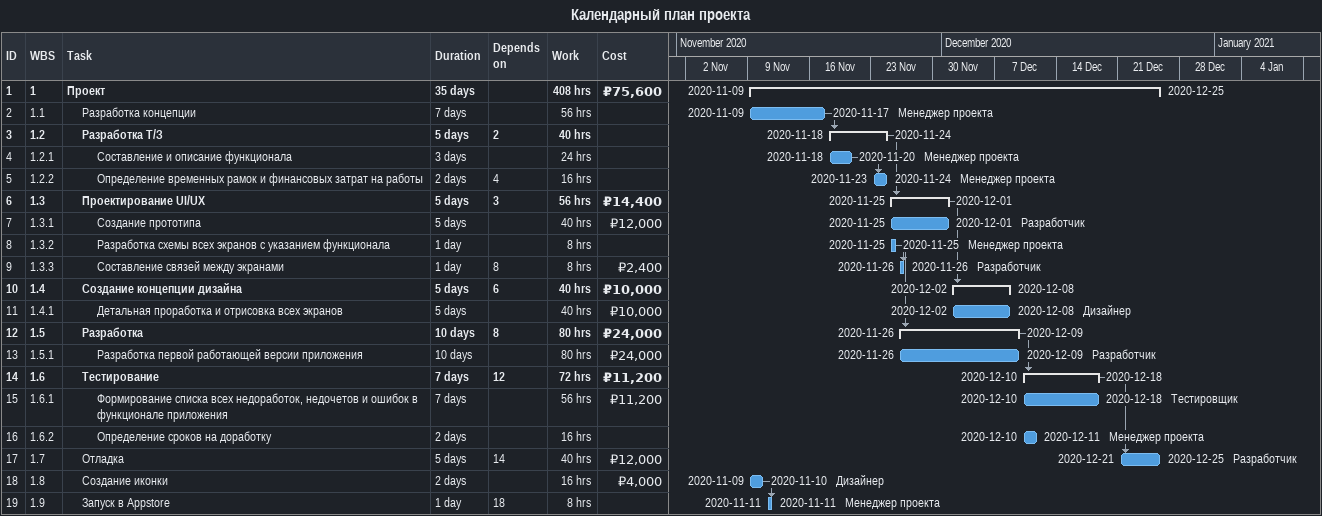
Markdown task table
Календарный план проекта

| ID | WBS | Task | Duration | Start | Finish | Predecessors | Resources | Work (h) | Cost (₽) |
|---|---|---|---|---|---|---|---|---|---|
| 1 | 1 | **Проект** | 35d | 2020-11-09 | 2020-12-25 |  |  | 408 | 75600 |
| 2 | 1.1 | Разработка концепции | 7d | 2020-11-09 | 2020-11-17 |  | Менеджер проекта | 56 |  |
| 3 | 1.2 | **Разработка Т/З** | 5d | 2020-11-18 | 2020-11-24 | 2 |  | 40 |  |
| 4 | 1.2.1 | Составление и описание функционала | 3d | 2020-11-18 | 2020-11-20 |  | Менеджер проекта | 24 |  |
| 5 | 1.2.2 | Определение временных рамок и финансовых затрат на работы | 2d | 2020-11-23 | 2020-11-24 | 4 | Менеджер проекта | 16 |  |
| 6 | 1.3 | **Проектирование UI/UX** | 5d | 2020-11-25 | 2020-12-01 | 3 |  | 56 | 14400 |
| 7 | 1.3.1 | Создание прототипа | 5d | 2020-11-25 | 2020-12-01 |  | Разработчик | 40 | 12000 |
| 8 | 1.3.2 | Разработка схемы всех экранов с указанием функционала | 1d | 2020-11-25 | 2020-11-25 |  | Менеджер проекта | 8 |  |
| 9 | 1.3.3 | Составление связей между экранами | 1d | 2020-11-26 | 2020-11-26 | 8 | Разработчик | 8 | 2400 |
| 10 | 1.4 | **Создание концепции дизайна** | 5d | 2020-12-02 | 2020-12-08 | 6 |  | 40 | 10000 |
| 11 | 1.4.1 | Детальная проработка и отрисовка всех экранов | 5d | 2020-12-02 | 2020-12-08 |  | Дизайнер | 40 | 10000 |
| 12 | 1.5 | **Разработка** | 10d | 2020-11-26 | 2020-12-09 | 8 |  | 80 | 24000 |
| 13 | 1.5.1 | Разработка первой работающей версии приложения | 10d | 2020-11-26 | 2020-12-09 |  | Разработчик | 80 | 24000 |
| 14 | 1.6 | **Тестирование** | 7d | 2020-12-10 | 2020-12-18 | 12 |  | 72 | 11200 |
| 15 | 1.6.1 | Формирование списка всех недоработок, недочетов и ошибок в функционале приложения | 7d | 2020-12-10 | 2020-12-18 |  | Тестировщик | 56 | 11200 |
| 16 | 1.6.2 | Определение сроков на доработку | 2d | 2020-12-10 | 2020-12-11 |  | Менеджер проекта | 16 |  |
| 17 | 1.7 | Отладка | 5d | 2020-12-21 | 2020-12-25 | 14 | Разработчик | 40 | 12000 |
| 18 | 1.8 | Создание иконки | 2d | 2020-11-09 | 2020-11-10 |  | Дизайнер | 16 | 4000 |
| 19 | 1.9 | Запуск в Appstore | 1d | 2020-11-11 | 2020-11-11 | 18 | Менеджер проекта | 8 |  |
